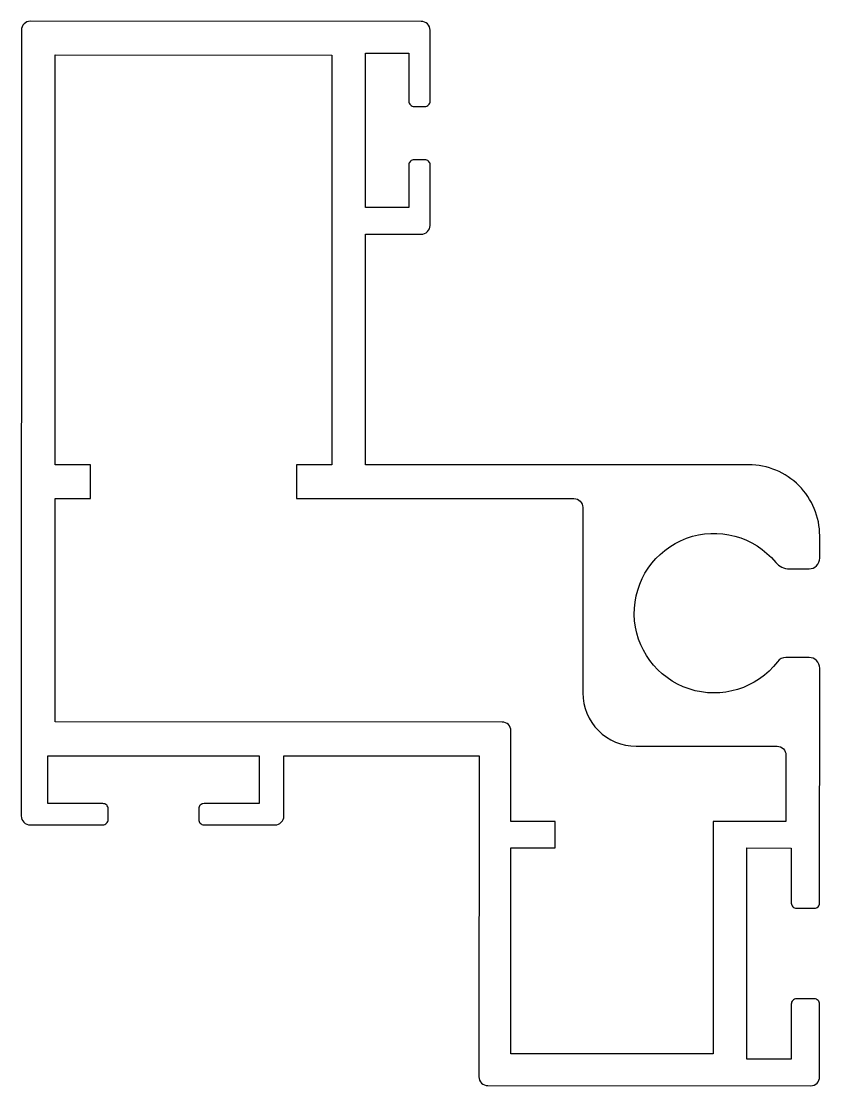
# Model space of a CAD drawing. Extents: x 151.3 to 196.3, y 186.8 to 246.8.
import ezdxf

# ---------------------------------------------------------------- set-up
doc = ezdxf.new("R2010")
doc.units = 0
doc.layers.add('ERCAN', color=220, linetype='CONTINUOUS')

msp = doc.modelspace()

# ---------------------------------------------------------------- linework, layer by layer
at = {"layer": 'ERCAN', "color": 7}
for points in [[(196.278, 187.306), (196.279, 191.406, 0.414214), (195.979, 191.706), (194.979, 191.706, 0.414214), (194.679, 191.406), (194.678, 188.306), (192.178, 188.307), (192.18, 200.207), (194.68, 200.206), (194.68, 197.106, 0.414214), (194.98, 196.806), (195.98, 196.806, 0.414214), (196.28, 197.106), (196.282, 210.345, 0.414214), (195.682, 210.945), (194.379, 210.946, 0.233472), (193.902, 210.71, -2.865371), (193.801, 216.309, 0.223888), (194.573, 215.946), (195.682, 215.945, 0.414214), (196.283, 216.545), (196.283, 217.806, 0.414214), (192.283, 221.807), (170.683, 221.81), (170.685, 234.81), (173.822, 234.809, 0.414214), (174.322, 235.309), (174.323, 238.709, 0.414214), (174.023, 239.009), (173.423, 239.009, 0.414214), (173.123, 238.709), (173.122, 236.309), (170.685, 236.31), (170.687, 245.01), (173.124, 245.009), (173.123, 242.309, 0.414214), (173.423, 242.009), (174.023, 242.009, 0.414214), (174.323, 242.309), (174.324, 246.309, 0.414214), (173.824, 246.809), (151.787, 246.812, 0.414214), (151.287, 246.312), (151.28, 202.012, 0.414214), (151.78, 201.512), (155.88, 201.512, 0.414214), (156.18, 201.812), (156.18, 202.412, 0.414214), (155.881, 202.712), (152.781, 202.712), (152.781, 205.412), (164.681, 205.41), (164.681, 202.71), (161.581, 202.711, 0.414214), (161.28, 202.411), (161.28, 201.811, 0.414214), (161.58, 201.511), (165.58, 201.51, 0.414214), (166.08, 202.01), (166.081, 205.41), (177.081, 205.409), (177.078, 187.309, 0.414214), (177.578, 186.809), (195.778, 186.806, 0.414214)], [(178.88, 200.208), (181.38, 200.208), (181.38, 201.708), (178.88, 201.708), (178.881, 206.808, 0.414214), (178.381, 207.309), (153.181, 207.312), (153.183, 219.912), (155.183, 219.912), (155.183, 221.812), (153.183, 221.812), (153.187, 244.912), (168.787, 244.91), (168.783, 221.81), (166.783, 221.81), (166.783, 219.91), (182.431, 219.908, -0.414214), (182.93, 219.408), (182.929, 208.947, 0.414214), (185.929, 205.947), (193.881, 205.946, -0.414214), (194.381, 205.446), (194.38, 201.706), (190.28, 201.707), (190.278, 188.607), (178.878, 188.608)]]:
    msp.add_lwpolyline(points, format="xyb", close=True, dxfattribs=at)

doc.saveas('drawing.dxf')
